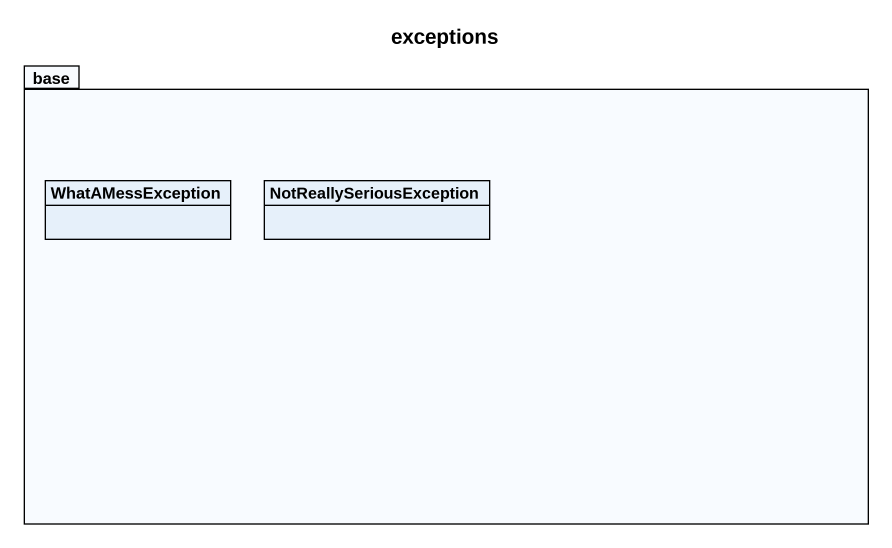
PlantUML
@startuml
title exceptions
hide circle
hide empty members
package base {
  class WhatAMessException
  class NotReallySeriousException
}
@enduml
